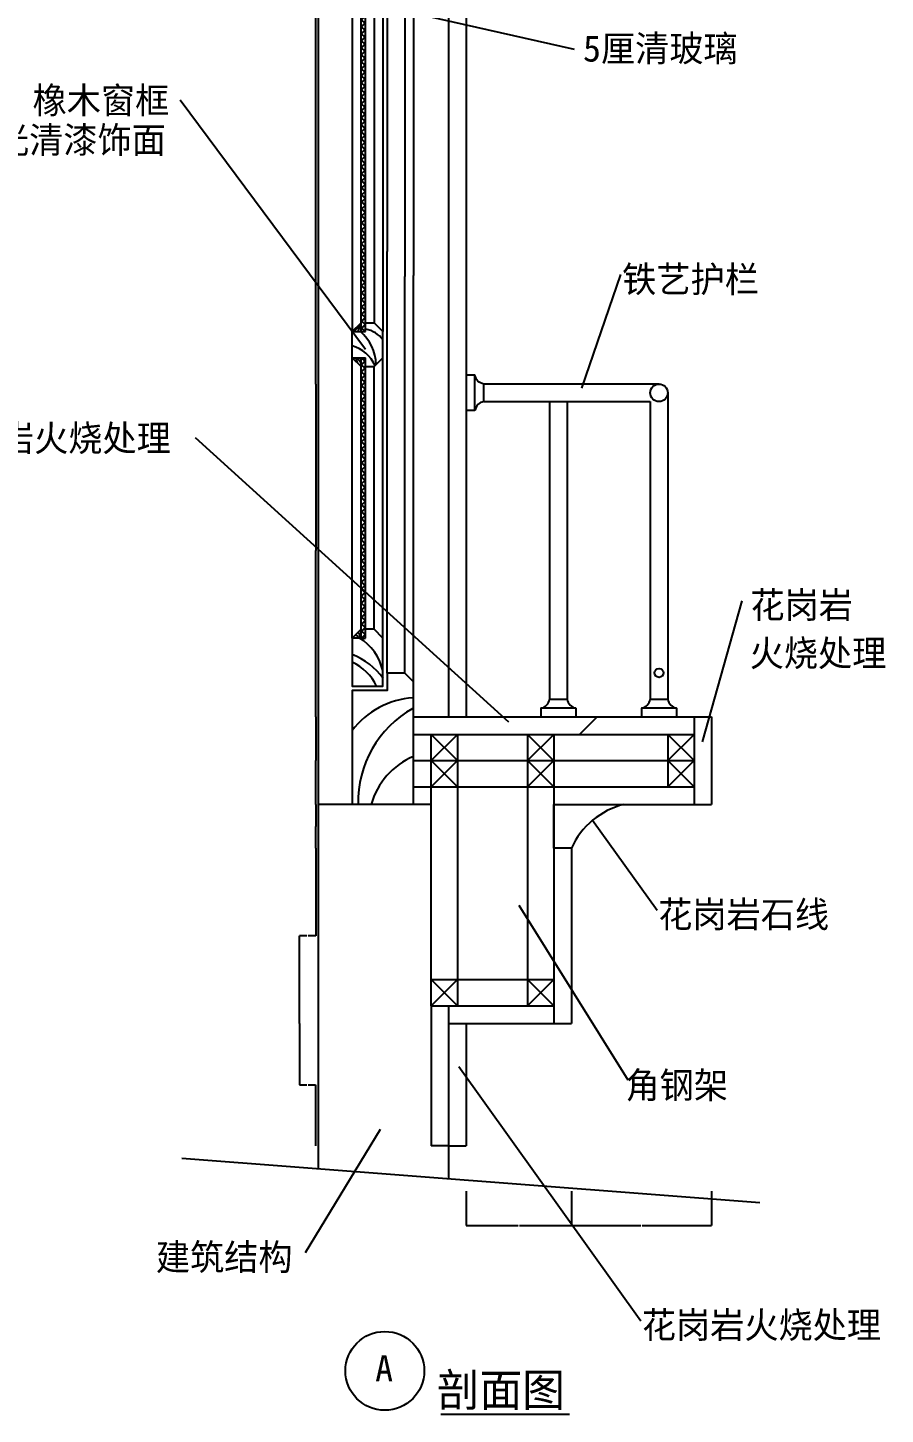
# Model space of a CAD drawing. Header units: metres. Extents: x 246 to 5278, y 334 to 7062.
# Drawn here: x 3321 to 5278, y 334 to 3500 of the extents above; entities that cross this region are included whole.
import ezdxf

# ---------------------------------------------------------------- set-up
doc = ezdxf.new("R2010")
doc.units = ezdxf.units.M
for name, color, linetype in [('2', 2, 'Continuous'), ('3', 3, 'Continuous'), ('4', 4, 'Continuous'), ('7', 7, 'Continuous'), ('BH', 3, 'Continuous'), ('DIM', 3, 'Continuous'), ('TEXT', 3, 'Continuous')]:
    doc.layers.add(name, color=color, linetype=linetype)
doc.dimstyles.get("Standard").update_dxf_attribs({"dimtxt": 2.5, "dimasz": 2.5, "dimexe": 1.25, "dimexo": 0.625, "dimtad": 1, "dimcen": 2.5, "dimazin": 3, "dimtfac": 1, "dimtmove": 0, "dimatfit": 3})

# ---------------------------------------------------------------- blocks, each defined once
blk = doc.blocks.new('*D1')
for p, q in [((3978.41, 5326.42), (3978.41, 4006.42)), ((3978.16, 4006.42), (3977.91, 4006.42)), ((3978.41, 2686.42), (3978.41, 4006.42)), ((3978.41, 4006.42), (3978.41, 4006.42)), ((3978.66, 4006.42), (3978.91, 4006.42))]:
    blk.add_line(p, q)
at = {"layer": 'Defpoints'}
for p in [(3978.41, 5326.42), (3978.41, 4006.42), (3978.41, 2686.42)]:
    blk.add_point(p, dxfattribs=at)
at = {"layer": 'DIM', "insert": (3978.41, 4007.545), "char_height": 1, "attachment_point": 5}
blk.add_mtext('1320', dxfattribs=at)
blk = doc.blocks.new('*D15')
for p, q in [((3978.41, 1726.42), (3978.41, 1676.41)), ((3978.16, 1676.41), (3977.91, 1676.41)), ((3978.41, 1626.41), (3978.41, 1676.41)), ((3978.41, 1676.41), (3978.41, 1676.41)), ((3978.66, 1676.41), (3978.91, 1676.41))]:
    blk.add_line(p, q)
at = {"layer": 'Defpoints'}
for p in [(3978.41, 1726.42), (3978.41, 1676.41), (3978.41, 1626.41)]:
    blk.add_point(p, dxfattribs=at)
at = {"layer": 'DIM', "insert": (3978.41, 1677.535), "char_height": 1, "attachment_point": 5}
blk.add_mtext('50', dxfattribs=at)
blk = doc.blocks.new('*D20')
for p, q in [((3978.41, 1626.41), (3978.41, 1426.41)), ((3958.505, 1426.41), (3941.35, 1426.41)), ((3941.6, 1226.42), (3941.6, 1426.41)), ((3978.66, 1426.41), (3961.505, 1426.41))]:
    blk.add_line(p, q)
at = {"layer": 'Defpoints'}
for p in [(3978.41, 1626.41), (3978.41, 1426.41), (3941.6, 1226.42)]:
    blk.add_point(p, dxfattribs=at)
at = {"layer": 'DIM', "insert": (3960.005, 1426.41), "char_height": 1, "attachment_point": 5}
blk.add_mtext('200', dxfattribs=at)
blk = doc.blocks.new('*D21')
for p, q in [((3941.6, 1226.42), (3941.6, 1086.42)), ((3941.85, 1086.42), (3958.505, 1086.42)), ((3961.505, 1086.42), (3978.16, 1086.42)), ((3978.41, 946.42), (3978.41, 1086.42))]:
    blk.add_line(p, q)
at = {"layer": 'Defpoints'}
for p in [(3941.6, 1226.42), (3941.6, 1086.42), (3978.41, 946.42)]:
    blk.add_point(p, dxfattribs=at)
at = {"layer": 'DIM', "insert": (3960.005, 1086.42), "char_height": 1, "attachment_point": 5}
blk.add_mtext('140', dxfattribs=at)
blk = doc.blocks.new('*D27')
for p, q in [((3978.41, 2686.42), (3978.41, 2306.42)), ((3978.16, 2306.42), (3977.91, 2306.42)), ((3978.41, 1926.42), (3978.41, 2306.42)), ((3978.41, 2306.42), (3978.41, 2306.42)), ((3978.66, 2306.42), (3978.91, 2306.42))]:
    blk.add_line(p, q)
at = {"layer": 'Defpoints'}
for p in [(3978.41, 2686.42), (3978.41, 2306.42), (3978.41, 1926.42)]:
    blk.add_point(p, dxfattribs=at)
at = {"layer": 'DIM', "insert": (3978.41, 2307.545), "char_height": 1, "attachment_point": 5}
blk.add_mtext('380', dxfattribs=at)
blk = doc.blocks.new('*D28')
for p, q in [((3978.41, 1926.42), (3978.41, 1826.42)), ((3978.16, 1826.42), (3977.91, 1826.42)), ((3978.41, 1726.42), (3978.41, 1826.42)), ((3978.41, 1826.42), (3978.41, 1826.42)), ((3978.66, 1826.42), (3978.91, 1826.42))]:
    blk.add_line(p, q)
at = {"layer": 'Defpoints'}
for p in [(3978.41, 1926.42), (3978.41, 1826.42), (3978.41, 1726.42)]:
    blk.add_point(p, dxfattribs=at)
at = {"layer": 'DIM', "insert": (3978.41, 1827.545), "char_height": 1, "attachment_point": 5}
blk.add_mtext('100', dxfattribs=at)
blk = doc.blocks.new('*D30')
for p, q in [((4561.87, 843.04), (4561.87, 764.66)), ((4881.87, 843.04), (4881.87, 764.66)), ((4562.12, 764.66), (4720.37, 764.66)), ((4723.37, 764.66), (4881.62, 764.66))]:
    blk.add_line(p, q)
at = {"layer": 'Defpoints'}
for p in [(4561.87, 843.04), (4881.87, 843.04), (4561.87, 764.66)]:
    blk.add_point(p, dxfattribs=at)
at = {"layer": 'DIM', "insert": (4721.87, 764.66), "char_height": 1, "attachment_point": 5}
blk.add_mtext('160', dxfattribs=at)
blk = doc.blocks.new('*D31')
for p, q in [((4321.87, 843.04), (4321.87, 764.66)), ((4561.87, 843.04), (4561.87, 764.66)), ((4322.12, 764.66), (4440.37, 764.66)), ((4443.37, 764.66), (4561.62, 764.66))]:
    blk.add_line(p, q)
at = {"layer": 'Defpoints'}
for p in [(4321.87, 843.04), (4561.87, 843.04), (4321.87, 764.66)]:
    blk.add_point(p, dxfattribs=at)
at = {"layer": 'DIM', "insert": (4441.87, 764.66), "char_height": 1, "attachment_point": 5}
blk.add_mtext('120', dxfattribs=at)

msp = doc.modelspace()

# ---------------------------------------------------------------- hatches: boundary and pattern name
at = {"layer": 'BH'}
h = msp.add_hatch(dxfattribs=at)
h.set_pattern_fill('ANSI32', scale=50)
h.paths.add_polyline_path([(4741.87, 2666.42, 1), (4781.87, 2666.42, 1)])
h.paths.add_polyline_path([(4771.87, 2026.67, 1), (4751.87, 2026.67, 1)])
h = msp.add_hatch(dxfattribs=at)
h.set_pattern_fill('ANSI33', scale=200)
h.paths.add_polyline_path([(4841.87, 1886.42), (4841.87, 1926.42), (4201.87, 1926.42), (4201.87, 1886.42)])
h.paths.add_polyline_path([(4841.87, 1726.42), (4881.87, 1726.42), (4881.87, 1926.42), (4841.87, 1926.42)])
h.paths.add_polyline_path([(4681.87, 1726.42), (4521.87, 1726.42), (4521.87, 1626.42), (4561.87, 1626.42, -0.23)])
h.paths.add_polyline_path([(4521.87, 1766.42), (4521.87, 1726.42), (4841.87, 1726.42), (4841.87, 1766.42)])
h.paths.add_polyline_path([(4521.87, 1266.42), (4521.87, 1226.42), (4561.87, 1226.42), (4561.87, 1626.42), (4521.87, 1626.42)])
h.paths.add_polyline_path([(4521.87, 1226.42), (4521.87, 1266.42), (4281.87, 1266.42), (4281.87, 1226.42)])
h.paths.add_polyline_path([(4281.87, 946.42), (4321.87, 946.42), (4321.87, 1226.42), (4281.87, 1226.42)])
h = msp.add_hatch(dxfattribs=at)
h.set_pattern_fill('ANSI31', scale=1000)
h.paths.add_polyline_path([(4241.87, 1726.42), (3984.29, 1726.4), (3984.35, 894.92), (4281.87, 872.05), (4281.87, 946.42), (4241.87, 946.42), (4241.87, 1266.42)])
h = msp.add_hatch(dxfattribs=at)
h.set_pattern_fill('AR-CONC', scale=10)
h.paths.add_polyline_path([(4241.87, 946.42), (4281.87, 946.42), (4281.87, 1226.42), (4281.87, 1266.42), (4241.87, 1266.42)])

# ---------------------------------------------------------------- linework, layer by layer
at = {"layer": '2'}
for p, q in [((4241.87, 1266.42), (4241.87, 946.42)), ((4281.87, 946.42), (4241.87, 946.42)), ((4281.87, 946.42), (4281.87, 872.05))]:
    msp.add_line(p, q, dxfattribs=at)
msp.add_lwpolyline([(4241.87, 1266.42), (4241.87, 1726.42), (3984.29, 1726.4)], dxfattribs=at)
at = {"layer": '3'}
for p, q in [((4181.87, 5226.42), (4181.87, 2931.95)), ((4111.87, 4426.42), (4111.87, 2826.42)), ((4181.87, 2026.42), (4181.87, 2931.95)), ((4111.87, 2126.42), (4111.87, 2726.42)), ((4341.87, 2626.42), (4341.87, 2706.42)), ((4361.87, 2646.42), (4361.87, 2686.42)), ((4552.34, 1966.42), (4512.34, 1966.42)), ((4781.87, 1966.42), (4741.87, 1966.42)), ((4572.34, 1946.42), (4492.34, 1946.42)), ((4801.87, 1946.42), (4721.87, 1946.42)), ((4241.87, 1886.42), (4301.87, 1826.42)), ((4301.87, 1886.42), (4241.87, 1826.42)), ((4461.87, 1886.42), (4521.87, 1826.34)), ((4521.87, 1886.42), (4461.87, 1826.42)), ((4781.87, 1886.42), (4841.87, 1826.42)), ((4841.87, 1886.42), (4781.87, 1826.42)), ((4301.87, 1826.42), (4241.87, 1766.42)), ((4241.87, 1826.42), (4301.87, 1766.34)), ((4461.87, 1826.42), (4521.87, 1766.34)), ((4521.87, 1826.42), (4461.87, 1766.42)), ((4781.87, 1826.42), (4841.87, 1766.42)), ((4841.87, 1826.42), (4781.87, 1766.42)), ((4241.87, 1326.42), (4301.87, 1266.42)), ((4301.87, 1326.42), (4241.87, 1266.42)), ((4521.87, 1326.42), (4461.87, 1266.42)), ((4461.87, 1326.42), (4521.87, 1266.42)), ((4241.87, 1266.42), (4241.87, 1266.42))]:
    msp.add_line(p, q, dxfattribs=at)
at = {"layer": '4'}
for p, q in [((4281.87, 5326.42), (4281.87, 1926.42)), ((4321.87, 5326.42), (4321.87, 1926.42)), ((4061.87, 2806.42), (4081.87, 2826.42)), ((4091.87, 2826.42), (4111.87, 2826.42)), ((4111.87, 2826.42), (4131.87, 2806.42)), ((4061.87, 2806.42), (4081.87, 2806.42)), ((4061.87, 2746.42), (4061.87, 2806.42)), ((4131.87, 2746.42), (4131.87, 2806.42)), ((4061.87, 2746.42), (4081.87, 2726.42)), ((4061.87, 2746.42), (4081.87, 2746.42)), ((4091.87, 2726.42), (4111.87, 2726.42)), ((4111.87, 2726.42), (4131.87, 2746.42)), ((4061.87, 2106.42), (4081.87, 2126.42)), ((4201.87, 1926.42), (4881.87, 1926.42)), ((4841.87, 1926.42), (4841.87, 1726.42)), ((4881.87, 1926.42), (4881.87, 1726.42)), ((4201.87, 1886.42), (4841.87, 1886.42)), ((4521.87, 1766.42), (4841.87, 1766.42)), ((4521.87, 1626.42), (4521.87, 1726.42)), ((4521.87, 1726.42), (4881.87, 1726.42)), ((4521.87, 1626.42), (4521.87, 1226.42)), ((4561.87, 1626.42), (4521.87, 1626.42)), ((4561.87, 1626.42), (4561.87, 1226.42)), ((4281.87, 1266.42), (4281.87, 1226.42)), ((4281.87, 1266.42), (4521.87, 1266.42)), ((4281.87, 1226.42), (4281.87, 946.42)), ((4281.87, 1226.42), (4561.87, 1226.42)), ((4321.87, 1226.42), (4321.87, 946.42)), ((4281.87, 946.42), (4321.87, 946.42))]:
    msp.add_line(p, q, dxfattribs=at)
for points in [[(4081.87, 2106.42), (4061.87, 2106.42), (4061.87, 1996.42), (4131.87, 1996.42), (4131.87, 2106.42), (4111.87, 2126.42), (4091.87, 2126.42)], [(4201.87, 1726.42), (4201.87, 2006.42), (4181.87, 2026.42), (4141.87, 2026.42), (4141.87, 1986.42), (4061.87, 1986.42), (4061.87, 1726.42)]]:
    msp.add_lwpolyline(points, dxfattribs=at)
for centre, radius in [((4761.87, 2666.42), 20), ((4761.87, 2026.67), 10)]:
    msp.add_circle(centre, radius, dxfattribs=at)
msp.add_arc((4725.61, 1551.93), 179.89, 104.07, 155.54, dxfattribs=at)
at = {"layer": '7'}
for p, q in [((4141.87, 5226.42), (4141.87, 2988.83)), ((4201.87, 5246.42), (4201.87, 2934.42)), ((4061.87, 4446.42), (4061.87, 2806.42)), ((4081.87, 2806.42), (4081.87, 4446.42)), ((4091.87, 2806.42), (4091.87, 4446.42)), ((4131.87, 4446.42), (4131.87, 2806.42)), ((4141.87, 2026.42), (4141.87, 2988.83)), ((4201.87, 2006.42), (4201.87, 2934.42)), ((4081.87, 2806.42), (4091.87, 2806.42)), ((4061.87, 2106.42), (4061.87, 2746.42)), ((4081.87, 2106.42), (4081.87, 2746.42)), ((4081.87, 2746.42), (4091.87, 2746.42)), ((4091.87, 2106.42), (4091.87, 2746.42)), ((4131.87, 2106.42), (4131.87, 2746.42)), ((4361.87, 2646.42), (4741.87, 2646.42)), ((4512.34, 2646.42), (4512.34, 1966.42)), ((4552.34, 2646.42), (4552.34, 1966.42)), ((4741.87, 2646.42), (4741.87, 1966.42)), ((4341.87, 2626.42), (4321.87, 2626.42)), ((4081.87, 2106.42), (4091.87, 2106.42)), ((4492.34, 1946.42), (4492.34, 1926.42)), ((4572.34, 1946.42), (4572.34, 1926.42)), ((4721.87, 1946.42), (4721.87, 1926.42)), ((4241.87, 1726.42), (4241.87, 1886.42)), ((4301.87, 1886.42), (4301.87, 1266.42)), ((4461.87, 1886.42), (4461.87, 1266.42)), ((4521.87, 1886.42), (4521.87, 1266.42)), ((4781.87, 1886.42), (4781.87, 1766.42)), ((4841.87, 1886.42), (4841.87, 1766.42)), ((4201.87, 1826.42), (4841.87, 1826.42)), ((4201.87, 1766.42), (4521.87, 1766.42)), ((4241.87, 1326.42), (4521.87, 1326.42)), ((4241.87, 1266.42), (4521.87, 1266.42))]:
    msp.add_line(p, q, dxfattribs=at)
for points in [[(4761.87, 2686.42), (4361.87, 2686.42, -0.31), (4341.87, 2706.42), (4321.87, 2706.42)], [(4781.87, 2666.42), (4781.87, 1966.42, 0.31), (4801.87, 1946.42), (4801.87, 1926.42)]]:
    msp.add_lwpolyline(points, format="xyb", dxfattribs=at)
for centre, start, end in [((4366.28, 2622.01), 100.24, 169.76), ((4487.93, 1970.82), 280.24, 349.76), ((4576.75, 1970.82), 190.24, 259.76), ((4717.46, 1970.82), 280.24, 349.76)]:
    msp.add_arc(centre, 24.8, start, end, dxfattribs=at)
at = {"layer": 'BH'}
for points in [[(4081.87, 3486.42), (4091.87, 3494.42), (4081.87, 3502.42), (4091.87, 3510.42), (4081.87, 3518.42), (4091.87, 3526.42), (4081.87, 3534.42), (4091.87, 3542.42), (4081.87, 3550.42)], [(4081.87, 3422.42), (4091.87, 3430.42), (4081.87, 3438.42), (4091.87, 3446.42), (4081.87, 3454.42), (4091.87, 3462.42), (4081.87, 3470.42), (4091.87, 3478.42), (4081.87, 3486.42)], [(4081.87, 3358.42), (4091.87, 3366.42), (4081.87, 3374.42), (4091.87, 3382.42), (4081.87, 3390.42), (4091.87, 3398.42), (4081.87, 3406.42), (4091.87, 3414.42), (4081.87, 3422.42)], [(4081.87, 3294.42), (4091.87, 3302.42), (4081.87, 3310.42), (4091.87, 3318.42), (4081.87, 3326.42), (4091.87, 3334.42), (4081.87, 3342.42), (4091.87, 3350.42), (4081.87, 3358.42)], [(4081.87, 3230.42), (4091.87, 3238.42), (4081.87, 3246.42), (4091.87, 3254.42), (4081.87, 3262.42), (4091.87, 3270.42), (4081.87, 3278.42), (4091.87, 3286.42), (4081.87, 3294.42)], [(4081.87, 3166.42), (4091.87, 3174.42), (4081.87, 3182.42), (4091.87, 3190.42), (4081.87, 3198.42), (4091.87, 3206.42), (4081.87, 3214.42), (4091.87, 3222.42), (4081.87, 3230.42)], [(4081.87, 3166.42), (4091.87, 3158.42), (4081.87, 3150.42), (4091.87, 3142.42), (4081.87, 3134.42), (4091.87, 3126.42), (4081.87, 3118.42), (4091.87, 3110.42), (4081.87, 3102.42)], [(4081.87, 3102.42), (4091.87, 3094.42), (4081.87, 3086.42), (4091.87, 3078.42), (4081.87, 3070.42), (4091.87, 3062.42), (4081.87, 3054.42), (4091.87, 3046.42), (4081.87, 3038.42)], [(4081.87, 2974.42), (4091.87, 2982.42), (4081.87, 2990.42), (4091.87, 2998.42), (4081.87, 3006.42), (4091.87, 3014.42), (4081.87, 3022.42), (4091.87, 3030.42), (4081.87, 3038.42)], [(4081.87, 2910.42), (4091.87, 2918.42), (4081.87, 2926.42), (4091.87, 2934.42), (4081.87, 2942.42), (4091.87, 2950.42), (4081.87, 2958.42), (4091.87, 2966.42), (4081.87, 2974.42)], [(4081.87, 2910.42), (4091.87, 2902.42), (4081.87, 2894.42), (4091.87, 2886.42), (4081.87, 2878.42), (4091.87, 2870.42), (4081.87, 2862.42), (4091.87, 2854.42), (4081.87, 2846.42)], [(4081.87, 2846.42), (4091.87, 2838.42), (4081.87, 2830.42), (4091.87, 2822.42), (4081.87, 2814.42), (4091.87, 2806.42)], [(4081.87, 2682.42), (4091.87, 2690.42), (4081.87, 2698.42), (4091.87, 2706.42), (4081.87, 2714.42), (4091.87, 2722.42), (4081.87, 2730.42), (4091.87, 2738.42), (4081.87, 2746.42)], [(4081.87, 2682.42), (4091.87, 2674.42), (4081.87, 2666.42), (4091.87, 2658.42), (4081.87, 2650.42), (4091.87, 2642.42), (4081.87, 2634.42), (4091.87, 2626.42), (4081.87, 2618.42)], [(4081.87, 2554.42), (4091.87, 2562.42), (4081.87, 2570.42), (4091.87, 2578.42), (4081.87, 2586.42), (4091.87, 2594.42), (4081.87, 2602.42), (4091.87, 2610.42), (4081.87, 2618.42)], [(4081.87, 2554.42), (4091.87, 2546.42), (4081.87, 2538.42), (4091.87, 2530.42), (4081.87, 2522.42), (4091.87, 2514.42), (4081.87, 2506.42), (4091.87, 2498.42), (4081.87, 2490.42)], [(4081.87, 2426.42), (4091.87, 2434.42), (4081.87, 2442.42), (4091.87, 2450.42), (4081.87, 2458.42), (4091.87, 2466.42), (4081.87, 2474.42), (4091.87, 2482.42), (4081.87, 2490.42)], [(4081.87, 2426.42), (4091.87, 2418.42), (4081.87, 2410.42), (4091.87, 2402.42), (4081.87, 2394.42), (4091.87, 2386.42), (4081.87, 2378.42), (4091.87, 2370.42), (4081.87, 2362.42)], [(4081.87, 2298.42), (4091.87, 2306.42), (4081.87, 2314.42), (4091.87, 2322.42), (4081.87, 2330.42), (4091.87, 2338.42), (4081.87, 2346.42), (4091.87, 2354.42), (4081.87, 2362.42)], [(4081.87, 2298.42), (4091.87, 2290.42), (4081.87, 2282.42), (4091.87, 2274.42), (4081.87, 2266.42), (4091.87, 2258.42), (4081.87, 2250.42), (4091.87, 2242.42), (4081.87, 2234.42)], [(4081.87, 2170.42), (4091.87, 2178.42), (4081.87, 2186.42), (4091.87, 2194.42), (4081.87, 2202.42), (4091.87, 2210.42), (4081.87, 2218.42), (4091.87, 2226.42), (4081.87, 2234.42)], [(4081.87, 2170.42), (4091.87, 2162.42), (4081.87, 2154.42), (4091.87, 2146.42), (4081.87, 2138.42), (4091.87, 2130.42), (4081.87, 2122.42), (4091.87, 2114.42), (4081.87, 2106.42)]]:
    msp.add_lwpolyline(points, dxfattribs=at)
for centre, radius, start, end in [((4097.85, 2786.08), 37.46, 115.5, 147.12), ((4090.84, 2802.31), 16.89, 122.07, 165.95), ((4008.98, 2726.16), 107.77, 2.78, 48.13), ((4082.56, 2750.76), 61.49, 36.57, 80.64), ((4038.72, 2694.8), 82.45, 24.12, 73.67), ((4055.08, 2733.74), 18.52, 4.98, 41.09), ((3924.2, 2632.21), 187.86, 33.01, 37.35), ((4064.21, 2098.01), 15.55, 33.01, 73.62), ((4056.87, 2105.72), 23.78, 1.63, 37.41), ((4016.46, 2005.89), 118.05, 13.1, 58.42), ((4007.86, 1926.53), 152.05, 35.17, 69.19), ((4013.74, 1947.35), 114.57, 25.48, 65.16), ((4214.65, 1777.06), 193.46, 94.14, 142.34), ((4320.89, 1732.07), 245.54, 119.55, 181.27), ((4268.1, 1680.15), 169.6, 113.11, 164.1)]:
    msp.add_arc(centre, radius, start, end, dxfattribs=at)
at = {"layer": 'DIM'}
for p, q in [((3983.94, 6852.57), (3984.35, 894.92)), ((3673.22, 918.84), (4991.98, 817.46))]:
    msp.add_line(p, q, dxfattribs=at)
at = {"layer": 'TEXT'}
msp.add_line((4263.86, 333.75), (4557.73, 333.75), dxfattribs=at)
msp.add_circle((4136.08, 432.75), 90, dxfattribs=at)

# ---------------------------------------------------------------- texts
for s, height, p in [('5厘清玻璃', 60, (4588.51, 3422.87)), ('橡木窗框', 60, (3332.38, 3304.18)), ('亚光清漆饰面', 60, (3168.69, 3214.08)), ('铁艺护栏', 60, (4677.87, 2895.78)), ('花岗岩火烧处理', 60, (3101.86, 2532.95)), ('花岗岩', 60, (4970.48, 2151.91)), ('火烧处理', 60, (4968.71, 2041.92)), ('花岗岩石线', 60, (4759.97, 1445.27)), ('角钢架', 60, (4685.28, 1055.27)), ('建筑结构', 60, (3613.68, 662.66)), ('花岗岩火烧处理', 60, (4722.62, 507.67)), ('A', 60, (4114.14, 408.62)), ('剖面图', 75, (4254.66, 351.68))]:
    msp.add_text(s, height=height, dxfattribs=at).set_placement(p)

# ---------------------------------------------------------------- dimensions: what is measured, and where the dimension line sits
at = {"layer": 'DIM'}
for base, p1, p2, text, picture, middle in [((3978.41, 4006.42), (3978.41, 5326.42), (3978.41, 2686.42), '1320', '*D1', (3978.41, 4007.545)), ((3978.41, 2306.42), (3978.41, 2686.42), (3978.41, 1926.42), '380', '*D27', (3978.41, 2307.545)), ((3978.41, 1826.42), (3978.41, 1926.42), (3978.41, 1726.42), '100', '*D28', (3978.41, 1827.545)), ((3978.41, 1676.41), (3978.41, 1726.42), (3978.41, 1626.41), '50', '*D15', (3978.41, 1677.535)), ((3978.41, 1426.41), (3978.41, 1626.41), (3941.6, 1226.42), '200', '*D20', (3960.005, 1426.41)), ((3941.6, 1086.42), (3941.6, 1226.42), (3978.41, 946.42), '140', '*D21', (3960.005, 1086.42)), ((4321.87, 764.66), (4321.87, 843.04), (4561.87, 843.04), '120', '*D31', (4441.87, 764.66)), ((4561.87, 764.66), (4561.87, 843.04), (4881.87, 843.04), '160', '*D30', (4721.87, 764.66))]:
    dim = msp.add_linear_dim(base=base, p1=p1, p2=p2, text=text, dimstyle='Standard', dxfattribs=at)
    dim.commit()
    dim.dimension.update_dxf_attribs({"geometry": picture, "text_midpoint": middle})

# ---------------------------------------------------------------- leaders
for points in [[(4091.87, 3558.42), (4567.97, 3451.27)], [(4091.87, 2765.57), (3669.15, 3334.45)], [(4585.96, 2677.28), (4675.01, 2936.55)], [(4419.14, 1914.4), (3704.26, 2563.26)], [(4861.19, 1869.53), (4951.44, 2191.22)], [(4610.45, 1690.12), (4757.63, 1484.85)], [(4441.87, 1496.42), (4690.78, 1097.54)], [(4305.2, 1128.07), (4720.28, 547.25)], [(4125.61, 983.84), (3954.45, 702.24)]]:
    msp.add_leader(points, dimstyle='Standard', dxfattribs=at)

doc.saveas('drawing.dxf')
